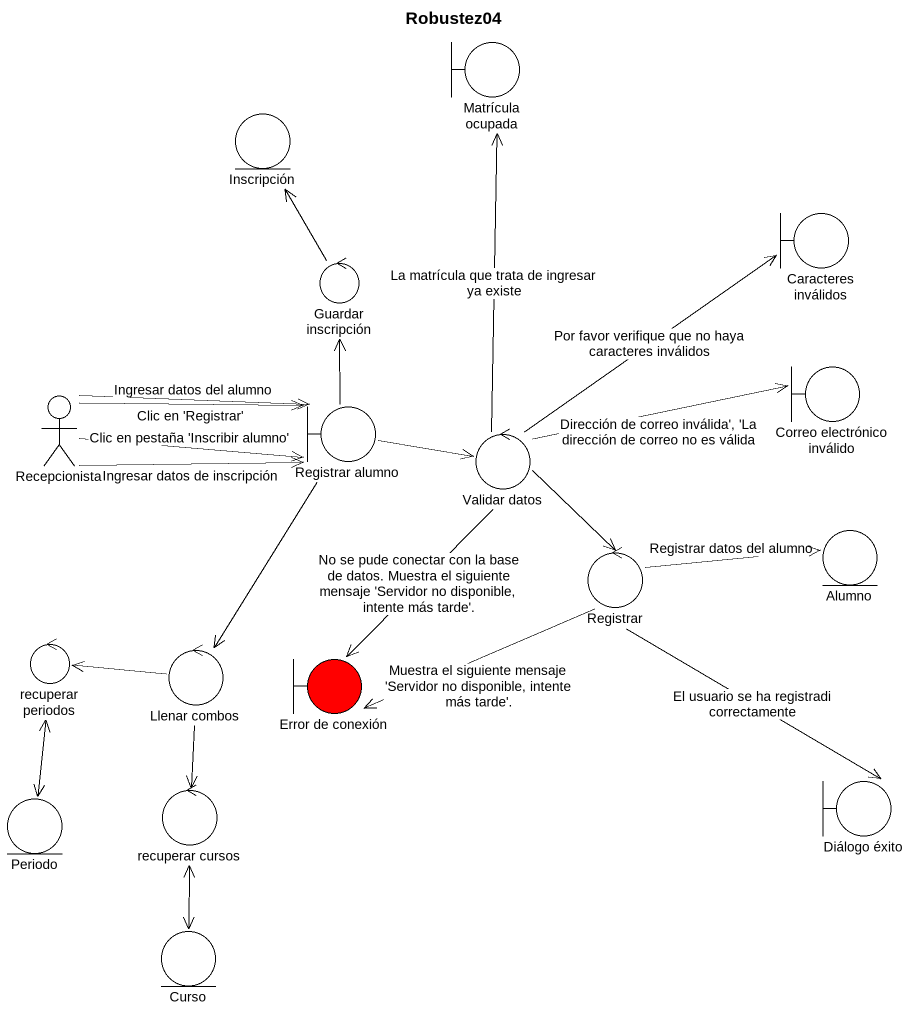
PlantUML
@startuml
title Robustez04
boundary "Matrícula ocupada" as Matrícula_ocupada
entity Inscripción
boundary "Caracteres inválidos" as Caracteres_inválidos
control "Guardar inscripción" as Guardar_inscripción
actor Recepcionista
boundary "Registrar alumno" as Registrar_alumno
boundary "Correo electrónico inválido" as Correo_electrónico_inválido
control "Validar datos" as Validar_datos
control Registrar
entity Alumno
control "recuperar periodos" as recuperar_periodos
control "Llenar combos" as Llenar_combos
boundary "Error de conexión" as Error_de_conexión #FF0000
entity Periodo
control "recuperar cursos" as recuperar_cursos
boundary "Diálogo éxito" as Diálogo_éxito
entity Curso
Guardar_inscripción -up-> Inscripción
Recepcionista -right-> Registrar_alumno : Clic en pestaña 'Inscribir alumno'
Recepcionista -right-> Registrar_alumno : Ingresar datos de inscripción
Recepcionista -right-> Registrar_alumno : Ingresar datos del alumno
Recepcionista -right-> Registrar_alumno : Clic en 'Registrar'
Registrar_alumno -up-> Guardar_inscripción
Registrar_alumno -right-> Validar_datos
Registrar_alumno --> Llenar_combos
Validar_datos -up-> Matrícula_ocupada : La matrícula que trata de ingresar ya existe
Validar_datos -up-> Caracteres_inválidos : Por favor verifique que no haya caracteres inválidos
Validar_datos -right-> Correo_electrónico_inválido : Dirección de correo inválida', 'La dirección de correo no es válida
Validar_datos --> Error_de_conexión : No se pude conectar con la base de datos. Muestra el siguiente mensaje 'Servidor no disponible, intente más tarde'.
Registrar <-up- Validar_datos
Registrar -right-> Alumno : Registrar datos del alumno
Registrar -left-> Error_de_conexión : Muestra el siguiente mensaje 'Servidor no disponible, intente más tarde'.
Registrar --> Diálogo_éxito : El usuario se ha registradi correctamente
recuperar_periodos <--> Periodo
Llenar_combos -left-> recuperar_periodos
Llenar_combos --> recuperar_cursos
recuperar_cursos <--> Curso
@enduml
